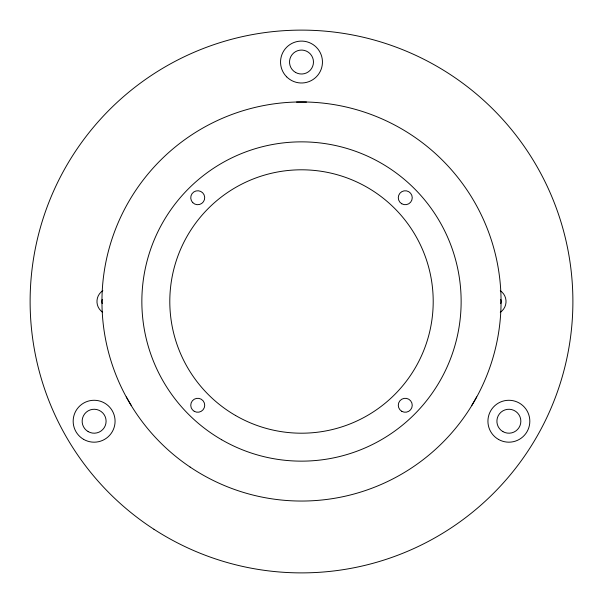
<?xml version="1.0" encoding="UTF-8"?>
<svg xmlns="http://www.w3.org/2000/svg" width="603" height="603" viewBox="0 0 603 603"><rect width="100%" height="100%" fill="white"/><g stroke="black" fill="none" stroke-linecap="round" stroke-linejoin="round"><path stroke-width="0.9" d="M471.719 405.54L476.694 396.895M296.518 102.08L306.49 102.065M126.291 396.895L131.288 405.525M102.224 303.565A7.982 7.982 0 0 1 102.224 299.435M500.271 290.714A12.972 12.972 0 0 1 500.271 312.286M500.776 299.435A7.982 7.982 0 0 1 500.776 303.565M102.616 312.211A12.972 12.972 0 0 1 102.842 290.638M235.652 415.557A131.703 131.703 0 0 0 433.203 301.5A131.703 131.703 0 0 0 235.652 187.443A131.703 131.703 0 0 0 235.652 415.557M401.771 203.784A6.987 6.987 0 0 0 412.248 197.731A6.987 6.987 0 0 0 401.771 191.686A6.987 6.987 0 0 0 401.771 203.784M192.794 202.676A6.987 6.987 0 0 0 204.477 199.54A6.987 6.987 0 0 0 195.93 190.985A6.987 6.987 0 0 0 192.794 202.676M401.771 411.314A6.987 6.987 0 0 0 412.248 405.269A6.987 6.987 0 0 0 401.771 399.216A6.987 6.987 0 0 0 401.771 411.314M194.241 411.314A6.987 6.987 0 0 0 204.719 405.269A6.987 6.987 0 0 0 194.241 399.216A6.987 6.987 0 0 0 194.241 411.314M190.088 467.046A199.548 199.548 0 0 0 500.58 315.211A199.548 199.548 0 0 0 213.839 122.236A199.548 199.548 0 0 0 190.088 467.046M221.678 439.753A159.637 159.637 0 0 0 461.137 301.5A159.637 159.637 0 0 0 221.678 163.247A159.637 159.637 0 0 0 221.678 439.753M286.681 76.86A20.954 20.954 0 0 0 321.738 67.468A20.954 20.954 0 0 0 296.081 41.803A20.954 20.954 0 0 0 286.681 76.86M295.515 72.413A11.97 11.97 0 0 0 313.47 62.041A11.97 11.97 0 0 0 295.515 51.67A11.97 11.97 0 0 0 295.515 72.413M502.887 431.597A11.97 11.97 0 0 0 520.849 421.226A11.97 11.97 0 0 0 502.887 410.862A11.97 11.97 0 0 0 502.887 431.597M498.402 439.376A20.954 20.954 0 0 0 529.826 421.226A20.954 20.954 0 0 0 498.402 403.083A20.954 20.954 0 0 0 498.402 439.376M153.946 529.268A271.388 271.388 0 0 0 572.533 315.399A271.388 271.388 0 0 0 178.028 59.833A271.388 271.388 0 0 0 153.946 529.268M88.136 431.597A11.97 11.97 0 0 0 106.098 421.226A11.97 11.97 0 0 0 88.136 410.862A11.97 11.97 0 0 0 88.136 431.597M83.644 439.376A20.954 20.954 0 0 0 115.075 421.226A20.954 20.954 0 0 0 83.644 403.083A20.954 20.954 0 0 0 83.644 439.376"/></g></svg>
